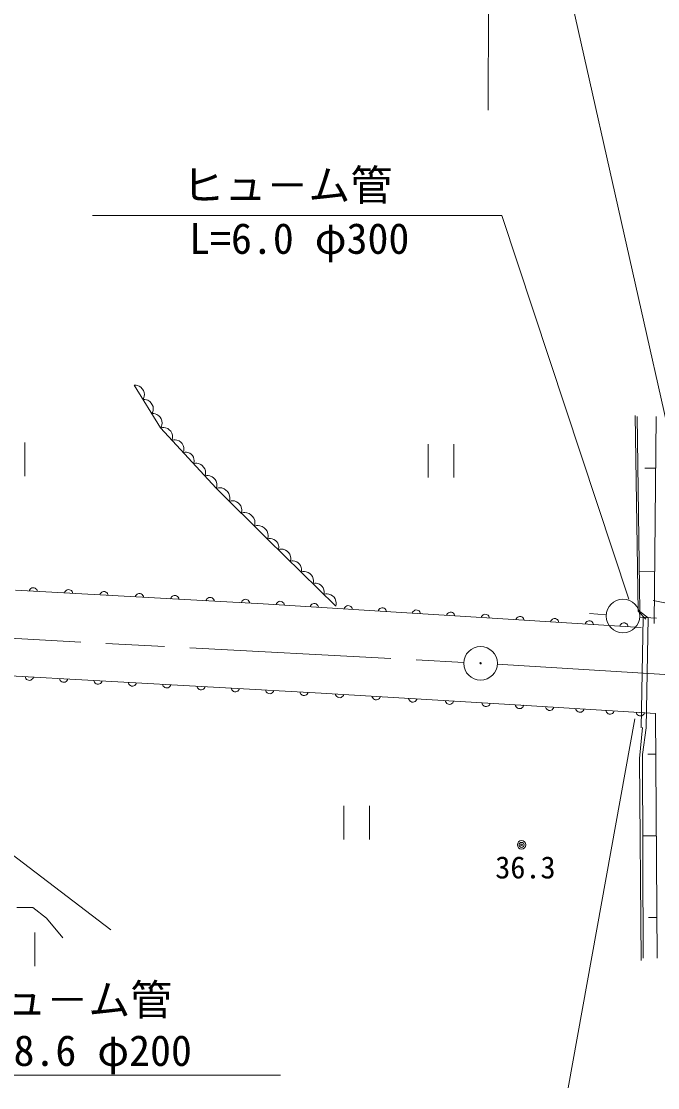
# Model space of a CAD drawing. Units: millimetres, scale not verified. Extents: x 40000 to 680000, y 20000 to 380000.
# Drawn here: x 238502 to 276400, y 265948 to 329484 of the extents above; entities that cross this region are included whole.
import ezdxf
from ezdxf.enums import TextEntityAlignment as Align

# ---------------------------------------------------------------- set-up
doc = ezdxf.new("R2010")
doc.units = ezdxf.units.MM
doc.header["$LTSCALE"] = 1000
doc.linetypes.add('CHAIN', pattern=[18.5, 12, -1.5, 3.5, -1.5])
for name, color, linetype, lineweight in [('M-BGD', 7, 'Continuous', 13), ('M-BGD-EXST', 7, 'Continuous', 13), ('M-BMK', 2, 'CHAIN', 13), ('M-BMK-SRVR', 3, 'Continuous', 13), ('M-STR-HTXT', 7, 'Continuous', 13), ('M-STR-STRC', 7, 'Continuous', 13)]:
    doc.layers.add(name, color=color, linetype=linetype, lineweight=lineweight)
doc.styles.add('ＭＳ ゴシック', font='')
doc.styles.get('ＭＳ ゴシック').set_extended_font_data('MS Gothic')

msp = doc.modelspace()

# ---------------------------------------------------------------- linework, layer by layer
at = {"layer": 'M-BGD'}
for p, q in [((245338, 307809), (245221, 307807)), ((245221, 307807), (246797, 305266)), ((245420, 307789), (245338, 307809)), ((245514, 307753), (245420, 307789)), ((245628, 307683), (245514, 307753)), ((245708, 307591), (245628, 307683)), ((245771, 307489), (245708, 307591)), ((245748, 306957), (245802, 307061)), ((245865, 306959), (245748, 306957)), ((245818, 307377), (245771, 307489)), ((245802, 307061), (245821, 307144)), ((245830, 307243), (245818, 307377)), ((245821, 307144), (245830, 307243)), ((245947, 306940), (245865, 306959)), ((246041, 306903), (245947, 306940)), ((246155, 306833), (246041, 306903)), ((246235, 306742), (246155, 306833)), ((246298, 306640), (246235, 306742)), ((246345, 306527), (246298, 306640)), ((246329, 306211), (246348, 306294)), ((246357, 306394), (246345, 306527)), ((246348, 306294), (246357, 306394)), ((246275, 306108), (246329, 306211)), ((246392, 306109), (246275, 306108)), ((246475, 306090), (246392, 306109)), ((246568, 306054), (246475, 306090)), ((246682, 305983), (246568, 306054)), ((246762, 305892), (246682, 305983)), ((246825, 305790), (246762, 305892)), ((246872, 305677), (246825, 305790)), ((246884, 305544), (246872, 305677)), ((275057, 305996), (275231, 294337)), ((275340, 294328), (275173, 305938)), ((276307, 305938), (276191, 293610)), ((246912, 305289), (246797, 305266)), ((246797, 305266), (250111, 301663)), ((246802, 305258), (246856, 305362)), ((246856, 305362), (246875, 305444)), ((246875, 305444), (246884, 305544)), ((246996, 305286), (246912, 305289)), ((247095, 305268), (246996, 305286)), ((247220, 305220), (247095, 305268)), ((247316, 305145), (247220, 305220)), ((247397, 305057), (247316, 305145)), ((247464, 304955), (247397, 305057)), ((238704, 302385), (238704, 304385)), ((247501, 304826), (247464, 304955)), ((247474, 304530), (247507, 304642)), ((247589, 304553), (247474, 304530)), ((247511, 304726), (247501, 304826)), ((247507, 304642), (247511, 304726)), ((247673, 304550), (247589, 304553)), ((247772, 304532), (247673, 304550)), ((247897, 304484), (247772, 304532)), ((247993, 304409), (247897, 304484)), ((248074, 304321), (247993, 304409)), ((248141, 304219), (248074, 304321)), ((248178, 304090), (248141, 304219)), ((248151, 303794), (248184, 303906)), ((248254, 303815), (248151, 303794)), ((248188, 303990), (248178, 304090)), ((248184, 303906), (248188, 303990)), ((248330, 303812), (248254, 303815)), ((248419, 303795), (248330, 303812)), ((248532, 303752), (248419, 303795)), ((248618, 303685), (248532, 303752)), ((262736, 304299), (262736, 302299)), ((264256, 302299), (264256, 304299)), ((248691, 303606), (248618, 303685)), ((248751, 303514), (248691, 303606)), ((248784, 303398), (248751, 303514)), ((248760, 303131), (248790, 303232)), ((248875, 303155), (248760, 303131)), ((248793, 303308), (248784, 303398)), ((248790, 303232), (248793, 303308)), ((248959, 303151), (248875, 303155)), ((249058, 303133), (248959, 303151)), ((249183, 303085), (249058, 303133)), ((249279, 303011), (249183, 303085)), ((249360, 302922), (249279, 303011)), ((249427, 302821), (249360, 302922)), ((249464, 302692), (249427, 302821)), ((249437, 302395), (249470, 302507)), ((249474, 302592), (249464, 302692)), ((249470, 302507), (249474, 302592)), ((276278, 302856), (275642, 302862)), ((249551, 302419), (249437, 302395)), ((249636, 302415), (249551, 302419)), ((249734, 302397), (249636, 302415)), ((249860, 302349), (249734, 302397)), ((249956, 302275), (249860, 302349)), ((250037, 302186), (249956, 302275)), ((250104, 302085), (250037, 302186)), ((250141, 301956), (250104, 302085)), ((250151, 301856), (250141, 301956)), ((250147, 301771), (250151, 301856)), ((250235, 301695), (250111, 301663)), ((250111, 301663), (253167, 298639)), ((250114, 301659), (250147, 301771)), ((250328, 301695), (250235, 301695)), ((250437, 301680), (250328, 301695)), ((250578, 301634), (250437, 301680)), ((250687, 301557), (250578, 301634)), ((250781, 301464), (250687, 301557)), ((250859, 301356), (250781, 301464)), ((250906, 301216), (250859, 301356)), ((250923, 301107), (250906, 301216)), ((250893, 300889), (250923, 301014)), ((251006, 300918), (250893, 300889)), ((250923, 301014), (250923, 301107)), ((251090, 300919), (251006, 300918)), ((251189, 300905), (251090, 300919)), ((251317, 300863), (251189, 300905)), ((251416, 300793), (251317, 300863)), ((251502, 300709), (251416, 300793)), ((251573, 300610), (251502, 300709)), ((251616, 300483), (251573, 300610)), ((251603, 300186), (251631, 300299)), ((251728, 300218), (251603, 300186)), ((251631, 300384), (251616, 300483)), ((251631, 300299), (251631, 300384)), ((251821, 300218), (251728, 300218)), ((251930, 300203), (251821, 300218)), ((252070, 300158), (251930, 300203)), ((252179, 300080), (252070, 300158)), ((252273, 299988), (252179, 300080)), ((252352, 299879), (252273, 299988)), ((252399, 299739), (252352, 299879)), ((252385, 299413), (252416, 299537)), ((252510, 299444), (252385, 299413)), ((252415, 299631), (252399, 299739)), ((252416, 299537), (252415, 299631)), ((252603, 299445), (252510, 299444)), ((252712, 299430), (252603, 299445)), ((252852, 299384), (252712, 299430)), ((252961, 299307), (252852, 299384)), ((253055, 299214), (252961, 299307)), ((253134, 299105), (253055, 299214)), ((253181, 298966), (253134, 299105)), ((253167, 298639), (253198, 298764)), ((253268, 298666), (253167, 298639)), ((253167, 298639), (257220, 294651)), ((253197, 298857), (253181, 298966)), ((253198, 298764), (253197, 298857)), ((253345, 298666), (253268, 298666)), ((253434, 298654), (253345, 298666)), ((253549, 298617), (253434, 298654)), ((253638, 298554), (253549, 298617)), ((253715, 298478), (253638, 298554)), ((253780, 298390), (253715, 298478)), ((253819, 298275), (253780, 298390)), ((253808, 298008), (253833, 298110)), ((253921, 298037), (253808, 298008)), ((253832, 298187), (253819, 298275)), ((253833, 298110), (253832, 298187)), ((254006, 298038), (253921, 298037)), ((254105, 298025), (254006, 298038)), ((254233, 297983), (254105, 298025)), ((254332, 297913), (254233, 297983)), ((254418, 297829), (254332, 297913)), ((254489, 297731), (254418, 297829)), ((254533, 297604), (254489, 297731)), ((254521, 297307), (254548, 297420)), ((254547, 297505), (254533, 297604)), ((254548, 297420), (254547, 297505)), ((254622, 297333), (254521, 297307)), ((254699, 297334), (254622, 297333)), ((254788, 297322), (254699, 297334)), ((254903, 297284), (254788, 297322)), ((254992, 297221), (254903, 297284)), ((255069, 297146), (254992, 297221)), ((255134, 297057), (255069, 297146)), ((255173, 296943), (255134, 297057)), ((255162, 296676), (255187, 296778)), ((255186, 296854), (255173, 296943)), ((255187, 296778), (255186, 296854)), ((255275, 296705), (255162, 296676)), ((255360, 296705), (255275, 296705)), ((255459, 296692), (255360, 296705)), ((255587, 296651), (255459, 296692)), ((255686, 296581), (255587, 296651)), ((255772, 296497), (255686, 296581)), ((255843, 296398), (255772, 296497)), ((255887, 296271), (255843, 296398)), ((255875, 295974), (255902, 296088)), ((255902, 296172), (255887, 296271)), ((255902, 296088), (255902, 296172)), ((276220, 296692), (275306, 296700)), ((238162, 295583), (252909, 294779)), ((238989, 295598), (238966, 295540)), ((239022, 295647), (238989, 295598)), ((239074, 295694), (239022, 295647)), ((239126, 295721), (239074, 295694)), ((239187, 295738), (239126, 295721)), ((239267, 295733), (239187, 295738)), ((239325, 295710), (239267, 295733)), ((239374, 295677), (239325, 295710)), ((239421, 295625), (239374, 295677)), ((239448, 295573), (239421, 295625)), ((239465, 295512), (239448, 295573)), ((241096, 295483), (241072, 295425)), ((241128, 295532), (241096, 295483)), ((241181, 295579), (241128, 295532)), ((241232, 295606), (241181, 295579)), ((241293, 295623), (241232, 295606)), ((241373, 295619), (241293, 295623)), ((241432, 295595), (241373, 295619)), ((241480, 295563), (241432, 295595)), ((241528, 295510), (241480, 295563)), ((241555, 295458), (241528, 295510)), ((241572, 295397), (241555, 295458)), ((243288, 295464), (243235, 295417)), ((243339, 295491), (243288, 295464)), ((243400, 295508), (243339, 295491)), ((243480, 295504), (243400, 295508)), ((243539, 295480), (243480, 295504)), ((243587, 295448), (243539, 295480)), ((243634, 295395), (243587, 295448)), ((255976, 296000), (255875, 295974)), ((256053, 296001), (255976, 296000)), ((256142, 295989), (256053, 296001)), ((256257, 295952), (256142, 295989)), ((256346, 295889), (256257, 295952)), ((256423, 295813), (256346, 295889)), ((256488, 295725), (256423, 295813)), ((256527, 295610), (256488, 295725)), ((256516, 295343), (256541, 295445)), ((256540, 295521), (256527, 295610)), ((256541, 295445), (256540, 295521)), ((243202, 295369), (243179, 295310)), ((243235, 295417), (243202, 295369)), ((243662, 295344), (243634, 295395)), ((243678, 295283), (243662, 295344)), ((245309, 295254), (245286, 295195)), ((245342, 295302), (245309, 295254)), ((245394, 295349), (245342, 295302)), ((245446, 295376), (245394, 295349)), ((245507, 295393), (245446, 295376)), ((245587, 295389), (245507, 295393)), ((245646, 295366), (245587, 295389)), ((245694, 295333), (245646, 295366)), ((245741, 295280), (245694, 295333)), ((245768, 295229), (245741, 295280)), ((245785, 295168), (245768, 295229)), ((247416, 295139), (247393, 295080)), ((247448, 295187), (247416, 295139)), ((247501, 295234), (247448, 295187)), ((247553, 295262), (247501, 295234)), ((247614, 295278), (247553, 295262)), ((247694, 295274), (247614, 295278)), ((247752, 295251), (247694, 295274)), ((247801, 295218), (247752, 295251)), ((247848, 295165), (247801, 295218)), ((247875, 295114), (247848, 295165)), ((247892, 295053), (247875, 295114)), ((249523, 295024), (249499, 294965)), ((249555, 295072), (249523, 295024)), ((249608, 295119), (249555, 295072)), ((249659, 295147), (249608, 295119)), ((249720, 295163), (249659, 295147)), ((249800, 295159), (249720, 295163)), ((249859, 295136), (249800, 295159)), ((249907, 295103), (249859, 295136)), ((249955, 295050), (249907, 295103)), ((249982, 294999), (249955, 295050)), ((249998, 294938), (249982, 294999)), ((251629, 294909), (251606, 294850)), ((251662, 294957), (251629, 294909)), ((251715, 295005), (251662, 294957)), ((251766, 295032), (251715, 295005)), ((251827, 295049), (251766, 295032)), ((251907, 295044), (251827, 295049)), ((251966, 295021), (251907, 295044)), ((252014, 294988), (251966, 295021)), ((252061, 294936), (252014, 294988)), ((252089, 294884), (252061, 294936)), ((252105, 294823), (252089, 294884)), ((253730, 294837), (253697, 294789)), ((253783, 294884), (253730, 294837)), ((253835, 294911), (253783, 294884)), ((253896, 294927), (253835, 294911)), ((253976, 294922), (253896, 294927)), ((254034, 294898), (253976, 294922)), ((254082, 294865), (254034, 294898)), ((254129, 294812), (254082, 294865)), ((254156, 294760), (254129, 294812)), ((256629, 295372), (256516, 295343)), ((256714, 295373), (256629, 295372)), ((256813, 295359), (256714, 295373)), ((256941, 295318), (256813, 295359)), ((257040, 295248), (256941, 295318)), ((257126, 295164), (257040, 295248)), ((257197, 295066), (257126, 295164)), ((257241, 294939), (257197, 295066)), ((257256, 294840), (257241, 294939)), ((257256, 294755), (257256, 294840)), ((284575, 293284), (276124, 294971)), ((252909, 294779), (263042, 294136)), ((253697, 294789), (253673, 294731)), ((254172, 294699), (254156, 294760)), ((255723, 294661), (255699, 294602)), ((255756, 294709), (255723, 294661)), ((255809, 294755), (255756, 294709)), ((255861, 294782), (255809, 294755)), ((255922, 294798), (255861, 294782)), ((256002, 294793), (255922, 294798)), ((256061, 294770), (256002, 294793)), ((256109, 294736), (256061, 294770)), ((256156, 294683), (256109, 294736)), ((256182, 294632), (256156, 294683)), ((256198, 294570), (256182, 294632)), ((257229, 294642), (257256, 294755)), ((257750, 294532), (257726, 294473)), ((257783, 294580), (257750, 294532)), ((257836, 294627), (257783, 294580)), ((257888, 294654), (257836, 294627)), ((257949, 294670), (257888, 294654)), ((258029, 294665), (257949, 294670)), ((258087, 294641), (258029, 294665)), ((258135, 294608), (258087, 294641)), ((258182, 294555), (258135, 294608)), ((258209, 294503), (258182, 294555)), ((258225, 294442), (258209, 294503)), ((259777, 294403), (259753, 294345)), ((259810, 294451), (259777, 294403)), ((259863, 294498), (259810, 294451)), ((259914, 294525), (259863, 294498)), ((259976, 294541), (259914, 294525)), ((260055, 294536), (259976, 294541)), ((260114, 294512), (260055, 294536)), ((260162, 294479), (260114, 294512)), ((260209, 294426), (260162, 294479)), ((260236, 294374), (260209, 294426)), ((260252, 294313), (260236, 294374)), ((261803, 294275), (261779, 294216)), ((261836, 294323), (261803, 294275)), ((261889, 294369), (261836, 294323)), ((261941, 294396), (261889, 294369)), ((262002, 294412), (261941, 294396)), ((262082, 294407), (262002, 294412)), ((262141, 294384), (262082, 294407)), ((262189, 294350), (262141, 294384)), ((262235, 294297), (262189, 294350)), ((262262, 294246), (262235, 294297)), ((262278, 294184), (262262, 294246)), ((263881, 294194), (263848, 294146)), ((263935, 294241), (263881, 294194)), ((263986, 294267), (263935, 294241)), ((264047, 294284), (263986, 294267)), ((264127, 294279), (264047, 294284)), ((264186, 294255), (264127, 294279)), ((264234, 294222), (264186, 294255)), ((264281, 294169), (264234, 294222)), ((273336, 294128), (272339, 294205)), ((275231, 294337), (275697, 293872)), ((275340, 294328), (275840, 293947)), ((263042, 294136), (275427, 293364)), ((263848, 294146), (263825, 294087)), ((264308, 294117), (264281, 294169)), ((264324, 294056), (264308, 294117)), ((265913, 294017), (265889, 293959)), ((265946, 294065), (265913, 294017)), ((265999, 294112), (265946, 294065)), ((266050, 294139), (265999, 294112)), ((266111, 294155), (266050, 294139)), ((266191, 294150), (266111, 294155)), ((266250, 294126), (266191, 294150)), ((266298, 294093), (266250, 294126)), ((266345, 294040), (266298, 294093)), ((266372, 293989), (266345, 294040)), ((266388, 293927), (266372, 293989)), ((267977, 293888), (267953, 293830)), ((268010, 293937), (267977, 293888)), ((268063, 293983), (268010, 293937)), ((268114, 294010), (268063, 293983)), ((268176, 294026), (268114, 294010)), ((268255, 294021), (268176, 294026)), ((268314, 293998), (268255, 294021)), ((268362, 293965), (268314, 293998)), ((268409, 293912), (268362, 293965)), ((268436, 293860), (268409, 293912)), ((268452, 293799), (268436, 293860)), ((270041, 293760), (270017, 293701)), ((270074, 293808), (270041, 293760)), ((270127, 293855), (270074, 293808)), ((270179, 293881), (270127, 293855)), ((270240, 293898), (270179, 293881)), ((270320, 293893), (270240, 293898)), ((270378, 293869), (270320, 293893)), ((270426, 293836), (270378, 293869)), ((270473, 293783), (270426, 293836)), ((270500, 293731), (270473, 293783)), ((270516, 293670), (270500, 293731)), ((272105, 293631), (272081, 293573)), ((272138, 293679), (272105, 293631)), ((272191, 293726), (272138, 293679)), ((272243, 293753), (272191, 293726)), ((272304, 293769), (272243, 293753)), ((272384, 293764), (272304, 293769)), ((272442, 293740), (272384, 293764)), ((272490, 293707), (272442, 293740)), ((272537, 293654), (272490, 293707)), ((272564, 293603), (272537, 293654)), ((272580, 293541), (272564, 293603)), ((274202, 293551), (274169, 293503)), ((274255, 293597), (274202, 293551)), ((274307, 293624), (274255, 293597)), ((274368, 293640), (274307, 293624)), ((274448, 293635), (274368, 293640)), ((274506, 293612), (274448, 293635)), ((274554, 293579), (274506, 293612)), ((274601, 293526), (274554, 293579)), ((275331, 293983), (276328, 293915)), ((275540, 293953), (275410, 287385)), ((275840, 293947), (275710, 287379)), ((274169, 293503), (274145, 293444)), ((274628, 293474), (274601, 293526)), ((274644, 293413), (274628, 293474)), ((256365, 289463), (235907, 290597)), ((238726, 290441), (238743, 290380)), ((238743, 290380), (238770, 290328)), ((239202, 290354), (239226, 290413)), ((238770, 290328), (238817, 290276)), ((238817, 290276), (238866, 290243)), ((238866, 290243), (238924, 290220)), ((238924, 290220), (239004, 290215)), ((239004, 290215), (239065, 290232)), ((239065, 290232), (239117, 290259)), ((239117, 290259), (239170, 290306)), ((239170, 290306), (239202, 290354)), ((240772, 290328), (240789, 290267)), ((240789, 290267), (240816, 290215)), ((240816, 290215), (240863, 290162)), ((240863, 290162), (240911, 290130)), ((240911, 290130), (240970, 290106)), ((240970, 290106), (241050, 290102)), ((241050, 290102), (241111, 290119)), ((241111, 290119), (241163, 290146)), ((241163, 290146), (241215, 290193)), ((241215, 290193), (241248, 290241)), ((241248, 290241), (241271, 290300)), ((242818, 290214), (242835, 290153)), ((242835, 290153), (242862, 290102)), ((242862, 290102), (242909, 290049)), ((242909, 290049), (242957, 290016)), ((242957, 290016), (243016, 289993)), ((243016, 289993), (243096, 289989)), ((243096, 289989), (243157, 290005)), ((243157, 290005), (243208, 290032)), ((243208, 290032), (243261, 290079)), ((243261, 290079), (243294, 290128)), ((243294, 290128), (243317, 290187)), ((244864, 290101), (244880, 290040)), ((244880, 290040), (244907, 289988)), ((244907, 289988), (244955, 289936)), ((244955, 289936), (245003, 289903)), ((245003, 289903), (245062, 289880)), ((245062, 289880), (245142, 289875)), ((245142, 289875), (245203, 289892)), ((245203, 289892), (245254, 289919)), ((245254, 289919), (245307, 289966)), ((245307, 289966), (245340, 290014)), ((245340, 290014), (245363, 290073)), ((246909, 289987), (246926, 289926)), ((246926, 289926), (246953, 289875)), ((246953, 289875), (247000, 289822)), ((247000, 289822), (247049, 289789)), ((247049, 289789), (247107, 289766)), ((247107, 289766), (247187, 289762)), ((247187, 289762), (247248, 289778)), ((247248, 289778), (247300, 289806)), ((247300, 289806), (247353, 289853)), ((247353, 289853), (247385, 289901)), ((247385, 289901), (247409, 289960)), ((248955, 289874), (248972, 289813)), ((248972, 289813), (248999, 289762)), ((248999, 289762), (249046, 289709)), ((249346, 289692), (249398, 289739)), ((249398, 289739), (249431, 289788)), ((249431, 289788), (249454, 289846)), ((251001, 289761), (251017, 289700)), ((251477, 289674), (251500, 289733)), ((249046, 289709), (249094, 289676)), ((249094, 289676), (249153, 289653)), ((249153, 289653), (249233, 289648)), ((249233, 289648), (249294, 289665)), ((249294, 289665), (249346, 289692)), ((251017, 289700), (251045, 289648)), ((251045, 289648), (251092, 289595)), ((251092, 289595), (251140, 289563)), ((251140, 289563), (251199, 289539)), ((251199, 289539), (251279, 289535)), ((251279, 289535), (251340, 289552)), ((251340, 289552), (251391, 289579)), ((251391, 289579), (251444, 289626)), ((251444, 289626), (251477, 289674)), ((253047, 289647), (253063, 289586)), ((253063, 289586), (253090, 289535)), ((253090, 289535), (253137, 289482)), ((253137, 289482), (253186, 289449)), ((253186, 289449), (253245, 289426)), ((253245, 289426), (253324, 289422)), ((253324, 289422), (253385, 289438)), ((253385, 289438), (253437, 289465)), ((253437, 289465), (253490, 289513)), ((253490, 289513), (253522, 289561)), ((253522, 289561), (253546, 289620)), ((255092, 289534), (255109, 289473)), ((255109, 289473), (255136, 289421)), ((255136, 289421), (255183, 289369)), ((255183, 289369), (255231, 289336)), ((255231, 289336), (255290, 289313)), ((255290, 289313), (255370, 289308)), ((255370, 289308), (255431, 289325)), ((255431, 289325), (255483, 289352)), ((255483, 289352), (255535, 289399)), ((255535, 289399), (255568, 289448)), ((255568, 289448), (255591, 289506)), ((267273, 288799), (256365, 289463)), ((257206, 289412), (257222, 289351)), ((257222, 289351), (257249, 289299)), ((257249, 289299), (257296, 289246)), ((257296, 289246), (257344, 289213)), ((257344, 289213), (257403, 289190)), ((257403, 289190), (257483, 289185)), ((257483, 289185), (257544, 289201)), ((257544, 289201), (257596, 289228)), ((257596, 289228), (257648, 289275)), ((257648, 289275), (257681, 289323)), ((257681, 289323), (257705, 289382)), ((259388, 289279), (259404, 289218)), ((259404, 289218), (259431, 289166)), ((259431, 289166), (259478, 289113)), ((259478, 289113), (259526, 289081)), ((259726, 289068), (259777, 289095)), ((259777, 289095), (259830, 289142)), ((259830, 289142), (259863, 289190)), ((259863, 289190), (259887, 289249)), ((261569, 289146), (261586, 289085)), ((262045, 289057), (262068, 289116)), ((259526, 289081), (259585, 289057)), ((259585, 289057), (259664, 289052)), ((259664, 289052), (259726, 289068)), ((261586, 289085), (261613, 289034)), ((261613, 289034), (261660, 288981)), ((261660, 288981), (261708, 288948)), ((261708, 288948), (261766, 288924)), ((261766, 288924), (261846, 288919)), ((261846, 288919), (261907, 288935)), ((261907, 288935), (261959, 288962)), ((261959, 288962), (262012, 289009)), ((262012, 289009), (262045, 289057)), ((263751, 289013), (263767, 288952)), ((263767, 288952), (263794, 288901)), ((263794, 288901), (263841, 288848)), ((263841, 288848), (263889, 288815)), ((263889, 288815), (263948, 288791)), ((263948, 288791), (264028, 288786)), ((264028, 288786), (264089, 288803)), ((264089, 288803), (264141, 288829)), ((264141, 288829), (264194, 288876)), ((264194, 288876), (264227, 288924)), ((264227, 288924), (264250, 288983)), ((265933, 288880), (265949, 288819)), ((265949, 288819), (265976, 288768)), ((265976, 288768), (266023, 288715)), ((266023, 288715), (266071, 288682)), ((266071, 288682), (266130, 288658)), ((266130, 288658), (266210, 288653)), ((266210, 288653), (266271, 288670)), ((266271, 288670), (266322, 288696)), ((266322, 288696), (266375, 288743)), ((266375, 288743), (266408, 288791)), ((266408, 288791), (266432, 288850)), ((276266, 288252), (267273, 288799)), ((267923, 288759), (267939, 288698)), ((267939, 288698), (267966, 288646)), ((267966, 288646), (268013, 288594)), ((268013, 288594), (268061, 288561)), ((268061, 288561), (268120, 288537)), ((268120, 288537), (268200, 288532)), ((268200, 288532), (268261, 288548)), ((268261, 288548), (268313, 288575)), ((268313, 288575), (268365, 288622)), ((268365, 288622), (268398, 288670)), ((268398, 288670), (268422, 288729)), ((269722, 288650), (269738, 288589)), ((269738, 288589), (269765, 288537)), ((269765, 288537), (269812, 288484)), ((269812, 288484), (269860, 288451)), ((270059, 288439), (270111, 288466)), ((270111, 288466), (270164, 288513)), ((270164, 288513), (270197, 288561)), ((270197, 288561), (270221, 288619)), ((271520, 288540), (271536, 288479)), ((271536, 288479), (271563, 288428)), ((271996, 288451), (272019, 288510)), ((269860, 288451), (269918, 288427)), ((269918, 288427), (269998, 288423)), ((269998, 288423), (270059, 288439)), ((271563, 288428), (271610, 288375)), ((271610, 288375), (271658, 288342)), ((271658, 288342), (271717, 288318)), ((271717, 288318), (271797, 288313)), ((271797, 288313), (271858, 288329)), ((271858, 288329), (271910, 288356)), ((271910, 288356), (271963, 288403)), ((271963, 288403), (271996, 288451)), ((273319, 288431), (273335, 288370)), ((273335, 288370), (273362, 288318)), ((273362, 288318), (273409, 288265)), ((273409, 288265), (273457, 288232)), ((273457, 288232), (273515, 288209)), ((273515, 288209), (273595, 288204)), ((273595, 288204), (273656, 288220)), ((273656, 288220), (273708, 288247)), ((273708, 288247), (273761, 288294)), ((273761, 288294), (273794, 288342)), ((273794, 288342), (273818, 288401)), ((275117, 288321), (275134, 288260)), ((275134, 288260), (275160, 288209)), ((275160, 288209), (275207, 288156)), ((275207, 288156), (275255, 288123)), ((275255, 288123), (275314, 288099)), ((275314, 288099), (275394, 288094)), ((275394, 288094), (275455, 288111)), ((275455, 288111), (275507, 288137)), ((275507, 288137), (275560, 288184)), ((275560, 288184), (275593, 288232)), ((275593, 288232), (275616, 288291)), ((276266, 288251), (276365, 273659)), ((275495, 287403), (275315, 285560)), ((275495, 285790), (275710, 287379)), ((275315, 285560), (275418, 273531)), ((275546, 273659), (275495, 285790)), ((276282, 285819), (275812, 285816)), ((257712, 282731), (257712, 280731)), ((259232, 280731), (259232, 282731)), ((236364, 281057), (243832, 275349)), ((276315, 280955), (275515, 280950)), ((238241, 276678), (239180, 276678)), ((239180, 276678), (240001, 276052)), ((240001, 276052), (240978, 274879)), ((276348, 276091), (275861, 276087)), ((239310, 273195), (239310, 275195))]:
    msp.add_line(p, q, dxfattribs=at)
for centre, major_axis in [((274333, 294051), (1000, 0)), ((268294, 280416), (250, 0)), ((268294, 280416), (150, 0)), ((268294, 280416), (50, 0))]:
    msp.add_ellipse(centre, major_axis=major_axis, ratio=1, dxfattribs=at)
at = {"layer": 'M-BGD-EXST'}
msp.add_line((271078, 265948), (275033, 287934), dxfattribs=at)
at = {"layer": 'M-BMK'}
for p, q in [((174637, 296090), (264855, 291286)), ((266851, 291172), (283269, 290178))]:
    msp.add_line(p, q, dxfattribs=at)
at = {"layer": 'M-BMK-SRVR'}
for major_axis in [(1000, 0), (40, 0)]:
    msp.add_ellipse((265853, 291233), major_axis=major_axis, ratio=1, dxfattribs=at)
at = {"layer": 'M-STR-HTXT'}
for p, q in [((242737, 317917), (267112, 317918)), ((274682, 295056), (267112, 317918)), ((234932, 266695), (253941, 266695))]:
    msp.add_line(p, q, dxfattribs=at)
at = {"layer": 'M-STR-STRC'}
for p, q in [((266320, 330466), (266309, 324191)), ((271320, 330457), (279672, 293342))]:
    msp.add_line(p, q, dxfattribs=at)

# ---------------------------------------------------------------- texts
at = {"layer": 'M-BGD', "style": 'ＭＳ ゴシック'}
msp.add_text('36.3', height=1320, dxfattribs=at).set_placement((266728, 278017), align=Align.BOTTOM_LEFT)
at = {"layer": 'M-STR-HTXT', "style": 'ＭＳ ゴシック'}
for s, p in [('ヒュ－ム管', (248095, 318260)), ('L=6.0 φ300', (248495, 315080)), ('ヒュ－ム管', (234990, 269722)), ('L=8.6 φ200', (235543, 266695))]:
    msp.add_text(s, height=1833, dxfattribs=at).set_placement(p, align=Align.BOTTOM_LEFT)

doc.saveas('drawing.dxf')
